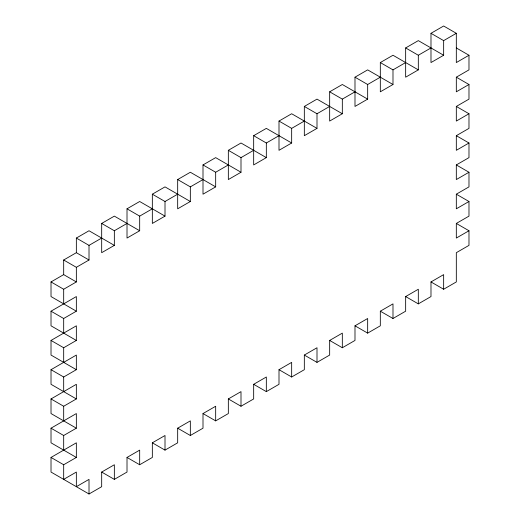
<?xml version="1.0" encoding="UTF-8"?>
<svg xmlns="http://www.w3.org/2000/svg" width="520" height="520" viewBox="0 0 520 520"><rect width="100%" height="100%" fill="white"/><g stroke="black" fill="none" stroke-linecap="round" stroke-linejoin="round"><path stroke-width="0.78" d="M468.981 230.75L456.32 238.062L456.32 223.438L468.981 230.75L468.981 245.375L456.32 252.688L456.32 281.938L443.651 289.25L443.651 274.625L430.989 281.938L430.989 296.562L418.321 303.875L418.321 289.25L405.652 296.562L405.652 311.188L392.99 318.5L392.99 303.875L380.322 311.188L380.322 325.812L367.66 333.125L367.66 318.5L354.991 325.812L354.991 340.438L342.329 347.75L342.329 333.125L329.661 340.438L329.661 355.062L316.999 362.375L316.999 347.75L304.33 355.062L304.33 369.688L291.661 377L291.661 362.375L279 369.688L279 384.312L266.331 391.625L266.331 377L253.669 384.312L253.669 398.938L241 406.25L241 391.625L228.339 398.938L228.339 413.562L215.67 420.875L215.67 406.25L203.002 413.562L203.002 428.188L190.339 435.5L190.339 420.875L177.671 428.188L177.671 442.812L165.009 450.125L165.009 435.5L152.341 442.812L152.341 457.438L139.678 464.75L139.678 450.125L127.01 457.438L127.01 472.062L114.348 479.375L114.348 464.75L101.68 472.062L101.68 486.688L89.011 494L51.018 472.062L51.018 457.438L76.349 442.812L76.349 457.438L51.018 442.812L51.018 428.188L76.349 413.562L76.349 428.188L51.018 413.562L51.018 398.938L76.349 384.312L76.349 398.938L51.018 384.312L51.018 369.688L76.349 355.062L76.349 369.688L51.018 355.062L51.018 340.438L76.349 325.812L76.349 340.438L51.018 325.812L51.018 311.188L76.349 296.562L76.349 311.188L51.018 296.562L51.018 281.938L63.681 274.625L63.681 260L76.349 252.688L76.349 238.062L89.011 230.75L114.348 245.375L114.348 230.75L101.68 223.438L101.68 252.688L114.348 245.375M101.68 223.438L114.348 216.125L139.678 230.75L139.678 216.125L127.01 208.812L127.01 238.062L139.678 230.75M127.01 208.812L139.678 201.5L165.009 216.125L165.009 201.5L152.341 194.188L152.341 223.438L165.009 216.125M152.341 194.188L165.009 186.875L190.339 201.5L190.339 186.875L177.671 179.562L177.671 208.812L190.339 201.5M177.671 179.562L190.339 172.25L215.67 186.875L215.67 172.25L203.002 164.938L203.002 194.188L215.67 186.875M203.002 164.938L215.67 157.625L241 172.25L241 157.625L228.339 150.312L228.339 179.562L241 172.25M228.339 150.312L241 143L266.331 157.625L266.331 143L253.669 135.688L253.669 164.938L266.331 157.625M253.669 135.688L266.331 128.375L291.661 143L291.661 128.375L279 121.062L279 150.312L291.661 143M279 121.062L291.661 113.75L316.999 128.375L316.999 113.75L304.33 106.438L304.33 135.688L316.999 128.375M304.33 106.438L316.999 99.125L342.329 113.75L342.329 99.125L329.661 91.812L329.661 121.062L342.329 113.75M329.661 91.812L342.329 84.5L367.66 99.125L367.66 84.5L354.991 77.188L354.991 106.438L367.66 99.125M354.991 77.188L367.66 69.875L392.99 84.5L392.99 69.875L380.322 62.562L380.322 91.812L392.99 84.5M380.322 62.562L392.99 55.25L418.321 69.875L418.321 55.25L405.652 47.938L405.652 77.188L418.321 69.875M405.652 47.938L418.321 40.625L443.651 55.25L443.651 40.625L430.989 33.312L430.989 62.562L443.651 55.25M430.989 33.312L443.651 26L456.32 33.312L456.32 62.562L468.981 55.25L468.981 69.875L456.32 77.188L456.32 91.812L468.981 84.5L468.981 99.125L456.32 106.438L456.32 121.062L468.981 113.75L468.981 128.375L456.32 135.688L456.32 150.312L468.981 143L468.981 157.625L456.32 164.938L456.32 179.562L468.981 172.25L468.981 186.875L456.32 194.188L456.32 208.812L468.981 201.5L468.981 216.125L456.32 223.438M76.349 238.062L89.011 245.375L101.68 238.062M114.348 230.75L127.01 223.438M139.678 216.125L152.341 208.812M165.009 201.5L177.671 194.188M190.339 186.875L203.002 179.562M215.67 172.25L228.339 164.938M241 157.625L253.669 150.312M266.331 143L279 135.688M291.661 128.375L304.33 121.062M316.999 113.75L329.661 106.438M342.329 99.125L354.991 91.812M367.66 84.5L380.322 77.188M392.99 69.875L405.652 62.562M418.321 55.25L430.989 47.938M443.651 40.625L456.32 33.312M63.681 260L76.349 267.312L89.011 260L89.011 245.375M51.018 281.938L63.681 289.25L76.349 281.938L76.349 267.312M51.018 311.188L63.681 318.5L76.349 311.188M51.018 340.438L63.681 347.75L76.349 340.438M51.018 369.688L63.681 377L76.349 369.688M51.018 398.938L63.681 406.25L76.349 398.938M51.018 428.188L63.681 435.5L76.349 428.188M51.018 457.438L63.681 464.75L76.349 457.438M456.32 47.938L468.981 55.25M456.32 77.188L468.981 84.5M456.32 106.438L468.981 113.75M456.32 135.688L468.981 143M456.32 164.938L468.981 172.25M456.32 194.188L468.981 201.5M430.989 281.938L443.651 289.25M405.652 296.562L418.321 303.875M380.322 311.188L392.99 318.5M354.991 325.812L367.66 333.125M329.661 340.438L342.329 347.75M304.33 355.062L316.999 362.375M76.349 252.688L89.011 260M279 369.688L291.661 377M63.681 274.625L76.349 281.938M253.669 384.312L266.331 391.625M228.339 398.938L241 406.25M203.002 413.562L215.67 420.875M177.671 428.188L190.339 435.5M152.341 442.812L165.009 450.125M127.01 457.438L139.678 464.75M101.68 472.062L114.348 479.375M89.011 494L89.011 479.375L76.349 486.688L76.349 472.062L63.681 479.375L63.681 464.75M63.681 289.25L63.681 303.875M63.681 318.5L63.681 333.125M63.681 347.75L63.681 362.375M63.681 377L63.681 391.625M63.681 406.25L63.681 420.875M63.681 435.5L63.681 450.125"/></g></svg>
